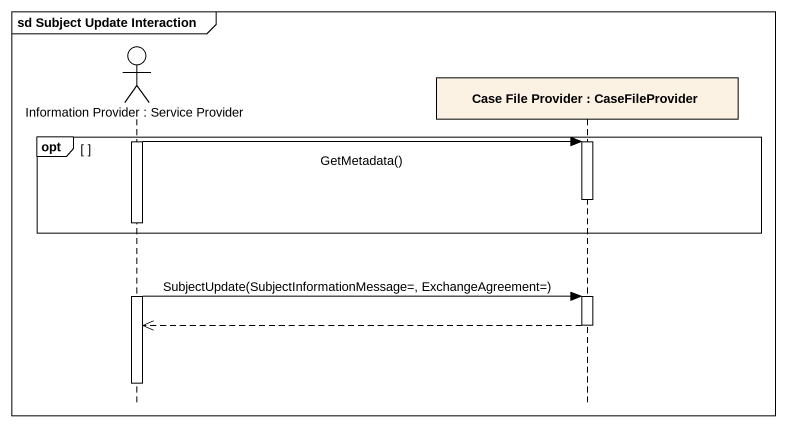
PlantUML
@startuml
mainframe sd Subject Update Interaction
hide footbox
actor "Information Provider : Service Provider" as Information_Provider
participant "Case File Provider : CaseFileProvider" as Case_File_Provider

opt
  activate Information_Provider
  Information_Provider -> Case_File_Provider : GetMetadata()
  activate Case_File_Provider
  deactivate Case_File_Provider
end
Information_Provider -> Case_File_Provider : SubjectUpdate(SubjectInformationMessage=, ExchangeAgreement=)
activate Case_File_Provider
Case_File_Provider -->> Information_Provider
deactivate Case_File_Provider
deactivate Information_Provider
@enduml
